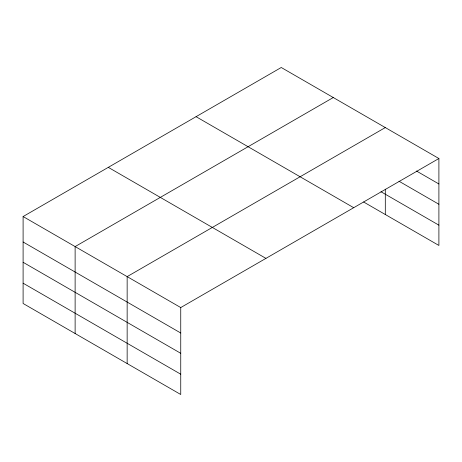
<?xml version="1.0" encoding="UTF-8"?>
<svg xmlns="http://www.w3.org/2000/svg" width="462" height="462" viewBox="0 0 462 462"><rect width="100%" height="100%" fill="white"/><g stroke="black" fill="none" stroke-linecap="round" stroke-linejoin="round"><path stroke-width="0.69" d="M23.1 216.545L180.746 307.559L180.746 394.502L23.1 303.482L23.1 216.545L281.254 67.498L438.9 158.518L438.9 245.455L363.623 201.998M333.275 97.534L75.121 246.581L75.121 333.518M385.302 127.57L127.148 276.617L127.148 363.554M180.746 307.559L438.9 158.518M416.464 171.015L438.9 183.974M399.012 181.231L438.9 204.262M380.965 191.718L438.9 225.167M196.061 116.684L353.707 207.704M108.293 167.359L265.939 258.379M23.1 241.996L180.746 333.015M23.1 262.289L180.746 353.303M23.1 283.194L180.746 374.208M385.302 189.177L385.302 214.512"/></g></svg>
